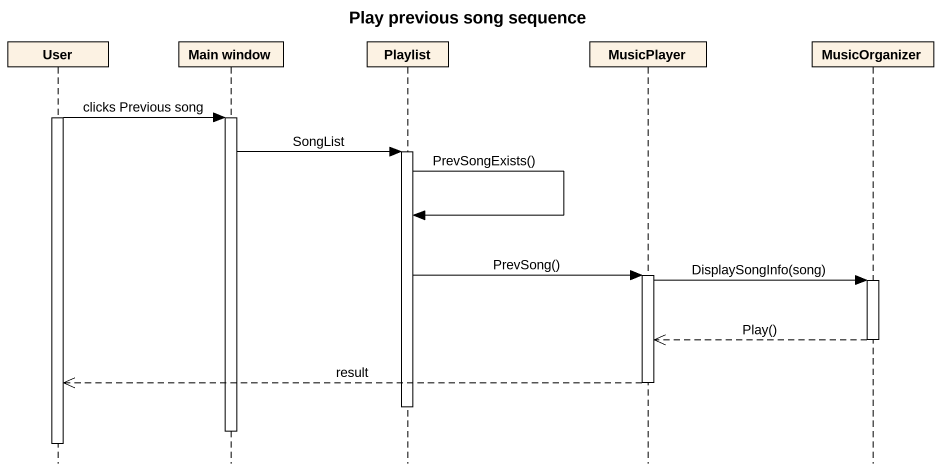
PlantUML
@startuml
title Play previous song sequence
hide footbox
participant User
participant "Main window" as Main_window
participant Playlist
participant MusicPlayer
participant MusicOrganizer

activate User
User -> Main_window : clicks Previous song
activate Main_window
Main_window -> Playlist : SongList
activate Playlist
Playlist -> Playlist : PrevSongExists()
Playlist -> MusicPlayer : PrevSong()
activate MusicPlayer
MusicPlayer -> MusicOrganizer : DisplaySongInfo(song)
activate MusicOrganizer
MusicOrganizer -->> MusicPlayer : Play()
deactivate MusicOrganizer
MusicPlayer -->> User : result
deactivate MusicPlayer
deactivate Playlist
deactivate Main_window
deactivate User
@enduml
